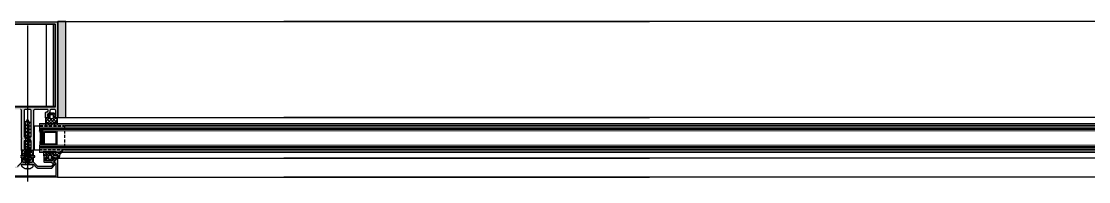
# Model space of a CAD drawing. Header units: millimetres. Extents: x 809 to 8159, y 33 to 4533.
# Drawn here: x 3462.8 to 3551.6, y 1913 to 1926.3 of the extents above; entities that cross this region are included whole.
import ezdxf

# ---------------------------------------------------------------- set-up
doc = ezdxf.new("R2010")
doc.units = ezdxf.units.MM
doc.linetypes.add('DASHDOT', pattern=[25.4, 12.7, -6.35, 0, -6.35])
doc.linetypes.add('HIDDEN', pattern=[0.375, 0.25, -0.125])
for name, color, linetype in [('1', 3, 'Continuous'), ('11', 11, 'Continuous'), ('3', 11, 'Continuous'), ('5', 11, 'Continuous'), ('EKSEN', 11, 'Continuous'), ('FITILLER', 240, 'Continuous'), ('GORUNUS-TARAMA', 11, 'Continuous')]:
    doc.layers.add(name, color=color, linetype=linetype)
doc.layers.add('cam', color=5, linetype='Continuous', lineweight=0)

# ---------------------------------------------------------------- blocks, each defined once
blk = doc.blocks.new('ajsdfxcvzx')
h = blk.add_hatch(color=256)
edge = h.paths.add_edge_path()
edge.add_line((35421.534, -6672.933), (35421.534, -6672.863))
edge.add_line((35421.534, -6672.863), (35421.624, -6672.863))
edge.add_line((35421.624, -6672.863), (35421.624, -6672.383))
edge.add_arc((35421.524, -6672.383), 0.1, 0, 90)
edge.add_line((35421.524, -6672.283), (35421.244, -6672.283))
edge.add_arc((35421.244, -6672.383), 0.1, 90, 180)
edge.add_line((35421.144, -6672.383), (35421.144, -6672.463))
edge.add_arc((35421.094, -6672.463), 0.05, 315, 360, ccw=False)
edge.add_line((35421.13, -6672.498), (35420.959, -6672.669))
edge.add_arc((35420.994, -6672.704), 0.05, 135, 180)
edge.add_line((35420.944, -6672.704), (35420.944, -6672.863))
edge.add_line((35420.944, -6672.863), (35421.034, -6672.863))
edge.add_line((35421.034, -6672.863), (35421.034, -6672.933))
edge.add_arc((35420.984, -6672.933), 0.05, -90, 0, ccw=False)
edge.add_line((35420.984, -6672.983), (35420.784, -6672.983))
edge.add_line((35420.784, -6672.983), (35420.784, -6672.543))
edge.add_arc((35420.834, -6672.543), 0.05, 90, 180, ccw=False)
edge.add_line((35420.834, -6672.493), (35420.902, -6672.493))
edge.add_arc((35420.902, -6672.443), 0.05, 270, 315)
edge.add_line((35420.937, -6672.479), (35420.97, -6672.446))
edge.add_arc((35420.934, -6672.411), 0.05, 315, 360)
edge.add_line((35420.984, -6672.411), (35420.984, -6672.333))
edge.add_arc((35420.934, -6672.333), 0.05, 0, 90)
edge.add_line((35420.934, -6672.283), (35420.684, -6672.283))
edge.add_line((35420.684, -6672.283), (35420.314, -6672.283))
edge.add_line((35420.314, -6672.283), (35420.284, -6672.253))
edge.add_line((35420.284, -6672.253), (35420.254, -6672.283))
edge.add_line((35420.254, -6672.283), (35419.884, -6672.283))
edge.add_arc((35419.876, -6672.375), 0.0919, 84.92947, 180.95505)
edge.add_line((35419.784, -6672.376), (35419.784, -6674.653))
edge.add_arc((35419.784, -6674.673), 0.02, 90, 270)
edge.add_line((35419.784, -6674.693), (35419.784, -6674.713))
edge.add_arc((35419.784, -6674.733), 0.02, 90, 270)
edge.add_line((35419.784, -6674.753), (35419.784, -6675.683))
edge.add_line((35419.784, -6675.683), (35419.644, -6675.683))
edge.add_arc((35419.644, -6675.623), 0.06, 180, 270, ccw=False)
edge.add_line((35419.584, -6675.623), (35419.514, -6675.623))
edge.add_arc((35419.514, -6675.593), 0.03, 180, 270, ccw=False)
edge.add_line((35419.484, -6675.593), (35419.484, -6675.553))
edge.add_arc((35419.514, -6675.553), 0.03, 90, 180, ccw=False)
edge.add_line((35419.514, -6675.523), (35419.584, -6675.523))
edge.add_line((35419.584, -6675.523), (35419.584, -6674.883))
edge.add_line((35419.584, -6674.883), (35419.334, -6674.883))
edge.add_line((35419.334, -6674.883), (35419.284, -6674.833))
edge.add_line((35419.284, -6674.833), (35419.234, -6674.883))
edge.add_line((35419.234, -6674.883), (35418.984, -6674.883))
edge.add_line((35418.984, -6674.883), (35418.984, -6675.523))
edge.add_line((35418.984, -6675.523), (35419.054, -6675.523))
edge.add_arc((35419.054, -6675.553), 0.03, 0, 90, ccw=False)
edge.add_line((35419.084, -6675.553), (35419.084, -6675.593))
edge.add_arc((35419.054, -6675.593), 0.03, -90, 0, ccw=False)
edge.add_line((35419.054, -6675.623), (35418.984, -6675.623))
edge.add_arc((35418.924, -6675.623), 0.06, 270, 360, ccw=False)
edge.add_line((35418.924, -6675.683), (35418.784, -6675.683))
edge.add_line((35418.784, -6675.683), (35418.784, -6674.753))
edge.add_arc((35418.784, -6674.733), 0.02, 270, 450)
edge.add_line((35418.784, -6674.713), (35418.784, -6674.693))
edge.add_arc((35418.784, -6674.673), 0.02, 270, 450)
edge.add_line((35418.784, -6674.653), (35418.784, -6672.376))
edge.add_arc((35418.692, -6672.375), 0.0919, 359.04495, 455.07053)
edge.add_line((35418.684, -6672.283), (35418.314, -6672.283))
edge.add_line((35418.314, -6672.283), (35418.284, -6672.253))
edge.add_line((35418.284, -6672.253), (35418.254, -6672.283))
edge.add_line((35418.254, -6672.283), (35417.884, -6672.283))
edge.add_line((35417.884, -6672.283), (35417.634, -6672.283))
edge.add_arc((35417.634, -6672.333), 0.05, 90, 180)
edge.add_line((35417.584, -6672.333), (35417.584, -6672.411))
edge.add_arc((35417.634, -6672.411), 0.05, 180, 225)
edge.add_line((35417.599, -6672.446), (35417.632, -6672.479))
edge.add_arc((35417.667, -6672.443), 0.05, 225, 270)
edge.add_line((35417.667, -6672.493), (35417.734, -6672.493))
edge.add_arc((35417.734, -6672.543), 0.05, 0, 90, ccw=False)
edge.add_line((35417.784, -6672.543), (35417.784, -6672.983))
edge.add_line((35417.784, -6672.983), (35417.584, -6672.983))
edge.add_arc((35417.584, -6672.933), 0.05, 180, 270, ccw=False)
edge.add_line((35417.534, -6672.933), (35417.534, -6672.863))
edge.add_line((35417.534, -6672.863), (35417.624, -6672.863))
edge.add_line((35417.624, -6672.863), (35417.624, -6672.704))
edge.add_arc((35417.574, -6672.704), 0.05, 360, 405)
edge.add_line((35417.61, -6672.669), (35417.439, -6672.498))
edge.add_arc((35417.474, -6672.463), 0.05, 180, 225, ccw=False)
edge.add_line((35417.424, -6672.463), (35417.424, -6672.383))
edge.add_arc((35417.324, -6672.383), 0.1, 0, 90)
edge.add_line((35417.324, -6672.283), (35417.044, -6672.283))
edge.add_arc((35417.044, -6672.383), 0.1, 90, 180)
edge.add_line((35416.944, -6672.383), (35416.944, -6672.863))
edge.add_line((35416.944, -6672.863), (35417.034, -6672.863))
edge.add_line((35417.034, -6672.863), (35417.034, -6672.933))
edge.add_arc((35416.984, -6672.933), 0.05, -90, 0, ccw=False)
edge.add_line((35416.984, -6672.983), (35416.784, -6672.983))
edge.add_line((35416.784, -6672.983), (35416.784, -6664.991))
edge.add_line((35416.784, -6664.991), (35421.784, -6664.991))
edge.add_line((35421.784, -6664.991), (35421.784, -6672.983))
edge.add_line((35421.784, -6672.983), (35421.584, -6672.983))
edge.add_arc((35421.584, -6672.933), 0.05, 180, 270, ccw=False)
h.paths.add_polyline_path([(35416.986, -6672.091), (35416.986, -6665.191), (35421.586, -6665.191), (35421.586, -6672.091), (35419.286, -6672.091)], flags=16)
edge = h.paths.add_edge_path(flags=16)
edge.add_arc((35419.486, -6674.491), 0.1, 270, 360)
edge.add_line((35419.586, -6674.491), (35419.586, -6672.391))
edge.add_arc((35419.486, -6672.391), 0.1, 0, 90)
edge.add_line((35419.486, -6672.291), (35419.086, -6672.291))
edge.add_arc((35419.086, -6672.391), 0.1, 90, 180)
edge.add_line((35418.986, -6672.391), (35418.986, -6674.491))
edge.add_arc((35419.086, -6674.491), 0.1, 180, 270)
edge.add_line((35419.086, -6674.591), (35419.486, -6674.591))
h = blk.add_hatch()
h.set_pattern_fill('NET', color=256, angle=90, style=0)
h.set_pattern_definition([(90, (35412.82648, -6616.81168), (0.125, -1e-17), []), (360, (35412.82648, -6616.81168), (1e-17, -0.125), [])])
h.paths.add_polyline_path([(35420.578, -6675.233), (35420.578, -6674.071), (35420.28, -6674.071), (35420.32, -6674.269), (35420.34, -6674.508), (35420.34, -6674.766), (35420.31, -6675.094), (35420.29, -6675.233)])
h = blk.add_hatch(color=256)
edge = h.paths.add_edge_path()
edge.add_line((35417.807, -6676.553), (35417.207, -6676.553))
edge.add_line((35417.207, -6676.553), (35416.972, -6676.273))
edge.add_line((35416.972, -6676.273), (35417.177, -6676.273))
edge.add_line((35417.177, -6676.273), (35417.177, -6676.203))
edge.add_arc((35417.127, -6676.203), 0.05, 0, 90)
edge.add_line((35417.127, -6676.153), (35416.789, -6676.153))
edge.add_line((35416.789, -6676.153), (35416.789, -6676.259))
edge.add_line((35416.789, -6676.259), (35417.088, -6676.615))
edge.add_arc((35417.05, -6676.647), 0.05, -50, 40, ccw=False)
edge.add_line((35417.082, -6676.685), (35416.992, -6676.76))
edge.add_arc((35417.024, -6676.799), 0.05, 130, 220)
edge.add_line((35416.986, -6676.831), (35417.242, -6677.136))
edge.add_arc((35417.28, -6677.103), 0.05, 220, 270)
edge.add_line((35417.28, -6677.153), (35418.46, -6677.153))
edge.add_arc((35418.46, -6677.103), 0.05, 270, 315)
edge.add_line((35418.495, -6677.139), (35418.672, -6676.962))
edge.add_line((35418.672, -6676.962), (35418.672, -6676.919))
edge.add_line((35418.672, -6676.919), (35418.715, -6676.919))
edge.add_line((35418.715, -6676.919), (35418.77, -6676.864))
edge.add_arc((35418.805, -6676.9), 0.05, 90, 135, ccw=False)
edge.add_line((35418.805, -6676.85), (35419.764, -6676.85))
edge.add_arc((35419.764, -6676.9), 0.05, 45, 90, ccw=False)
edge.add_line((35419.799, -6676.864), (35419.854, -6676.919))
edge.add_line((35419.854, -6676.919), (35419.896, -6676.919))
edge.add_line((35419.896, -6676.919), (35419.896, -6676.962))
edge.add_line((35419.896, -6676.962), (35420.074, -6677.139))
edge.add_arc((35420.109, -6677.103), 0.05, 225, 270)
edge.add_line((35420.109, -6677.153), (35421.288, -6677.153))
edge.add_arc((35421.288, -6677.103), 0.05, 270, 320)
edge.add_line((35421.327, -6677.136), (35421.583, -6676.831))
edge.add_arc((35421.544, -6676.799), 0.05, 320, 410)
edge.add_line((35421.576, -6676.76), (35421.487, -6676.685))
edge.add_arc((35421.519, -6676.647), 0.05, 140, 230, ccw=False)
edge.add_line((35421.481, -6676.615), (35421.779, -6676.259))
edge.add_line((35421.779, -6676.259), (35421.779, -6676.153))
edge.add_line((35421.779, -6676.153), (35421.442, -6676.153))
edge.add_arc((35421.442, -6676.203), 0.05, 90, 180)
edge.add_line((35421.392, -6676.203), (35421.392, -6676.273))
edge.add_line((35421.392, -6676.273), (35421.597, -6676.273))
edge.add_line((35421.597, -6676.273), (35421.362, -6676.553))
edge.add_line((35421.362, -6676.553), (35420.762, -6676.553))
edge.add_line((35420.762, -6676.553), (35420.762, -6676.273))
edge.add_line((35420.762, -6676.273), (35420.892, -6676.273))
edge.add_line((35420.892, -6676.273), (35420.892, -6676.203))
edge.add_arc((35420.842, -6676.203), 0.05, 360, 450)
edge.add_line((35420.842, -6676.153), (35420.642, -6676.153))
edge.add_line((35420.642, -6676.153), (35420.642, -6676.623))
edge.add_arc((35420.692, -6676.623), 0.05, 180, 270)
edge.add_line((35420.692, -6676.673), (35421.268, -6676.673))
edge.add_arc((35421.268, -6676.723), 0.05, 50, 90, ccw=False)
edge.add_line((35421.3, -6676.685), (35421.407, -6676.775))
edge.add_arc((35421.375, -6676.813), 0.05, -40, 50, ccw=False)
edge.add_line((35421.413, -6676.846), (35421.271, -6677.016))
edge.add_arc((35421.232, -6676.983), 0.05, 270, 320, ccw=False)
edge.add_line((35421.232, -6677.033), (35420.159, -6677.033))
edge.add_arc((35420.159, -6676.983), 0.05, 225, 270, ccw=False)
edge.add_line((35420.123, -6677.019), (35419.799, -6676.695))
edge.add_arc((35419.834, -6676.659), 0.05, 180, 225, ccw=False)
edge.add_line((35419.784, -6676.659), (35419.784, -6676.253))
edge.add_line((35419.784, -6676.253), (35419.884, -6676.253))
edge.add_line((35419.884, -6676.253), (35419.884, -6676.153))
edge.add_line((35419.884, -6676.153), (35419.584, -6676.153))
edge.add_arc((35419.584, -6676.203), 0.05, 90, 180)
edge.add_line((35419.534, -6676.203), (35419.534, -6676.273))
edge.add_line((35419.534, -6676.273), (35419.664, -6676.273))
edge.add_line((35419.664, -6676.273), (35419.664, -6676.65))
edge.add_arc((35419.614, -6676.65), 0.05, -90, 0, ccw=False)
edge.add_line((35419.614, -6676.7), (35418.954, -6676.7))
edge.add_arc((35418.954, -6676.65), 0.05, 180, 270, ccw=False)
edge.add_line((35418.904, -6676.65), (35418.904, -6676.273))
edge.add_line((35418.904, -6676.273), (35419.034, -6676.273))
edge.add_line((35419.034, -6676.273), (35419.034, -6676.203))
edge.add_arc((35418.984, -6676.203), 0.05, 0, 90)
edge.add_line((35418.984, -6676.153), (35418.684, -6676.153))
edge.add_line((35418.684, -6676.153), (35418.684, -6676.253))
edge.add_line((35418.684, -6676.253), (35418.784, -6676.253))
edge.add_line((35418.784, -6676.253), (35418.784, -6676.659))
edge.add_arc((35418.734, -6676.659), 0.05, 315, 360, ccw=False)
edge.add_line((35418.77, -6676.695), (35418.445, -6677.019))
edge.add_arc((35418.41, -6676.983), 0.05, 270, 315, ccw=False)
edge.add_line((35418.41, -6677.033), (35417.336, -6677.033))
edge.add_arc((35417.336, -6676.983), 0.05, 220, 270, ccw=False)
edge.add_line((35417.298, -6677.016), (35417.155, -6676.846))
edge.add_arc((35417.194, -6676.813), 0.05, 130, 220, ccw=False)
edge.add_line((35417.161, -6676.775), (35417.269, -6676.685))
edge.add_arc((35417.301, -6676.723), 0.05, 90, 130, ccw=False)
edge.add_line((35417.301, -6676.673), (35417.877, -6676.673))
edge.add_arc((35417.877, -6676.623), 0.05, 270, 360)
edge.add_line((35417.927, -6676.623), (35417.927, -6676.153))
edge.add_line((35417.927, -6676.153), (35417.727, -6676.153))
edge.add_arc((35417.727, -6676.203), 0.05, 90, 180)
edge.add_line((35417.677, -6676.203), (35417.677, -6676.273))
edge.add_line((35417.677, -6676.273), (35417.807, -6676.273))
edge.add_line((35417.807, -6676.273), (35417.807, -6676.553))
h = blk.add_hatch(color=256)
edge = h.paths.add_edge_path()
edge.add_arc((35416.964, -6677.747), 0.05, 180, 270)
edge.add_line((35416.964, -6677.797), (35421.604, -6677.797))
edge.add_arc((35421.604, -6677.747), 0.05, 270, 360)
edge.add_line((35421.654, -6677.747), (35421.654, -6676.793))
edge.add_line((35421.654, -6676.793), (35421.522, -6676.682))
edge.add_arc((35421.554, -6676.644), 0.05, 140, 230, ccw=False)
edge.add_line((35421.516, -6676.612), (35421.749, -6676.334))
edge.add_arc((35421.764, -6676.347), 0.02, 0, 140, ccw=False)
edge.add_line((35421.784, -6676.347), (35421.784, -6677.877))
edge.add_arc((35421.734, -6677.877), 0.05, 270, 360, ccw=False)
edge.add_line((35421.734, -6677.927), (35416.834, -6677.927))
edge.add_arc((35416.834, -6677.877), 0.05, 180, 270, ccw=False)
edge.add_line((35416.784, -6677.877), (35416.784, -6676.347))
edge.add_arc((35416.804, -6676.347), 0.02, 40, 180, ccw=False)
edge.add_line((35416.82, -6676.334), (35417.053, -6676.612))
edge.add_arc((35417.014, -6676.644), 0.05, -50, 40, ccw=False)
edge.add_line((35417.047, -6676.682), (35416.914, -6676.793))
edge.add_line((35416.914, -6676.793), (35416.914, -6677.747))
at = {"layer": 'FITILLER'}
h = blk.add_hatch(dxfattribs=at)
h.set_pattern_fill('DOTS', color=256, scale=1.2, angle=45, style=0)
h.set_pattern_definition([(45, (35280.22258, -6767.148605), (-0.026516504, 0.079549513), [0, -0.075])])
h.paths.add_polyline_path([(35421.798, -6672.953), (35422.479, -6672.953), (35422.479, -6664.957), (35421.798, -6664.957)])
h = blk.add_hatch(dxfattribs=at)
h.set_pattern_fill('NET', color=256, scale=1.5, angle=135, style=0)
h.set_pattern_definition([(135, (35409.03776, -6686.59332), (-0.1325825, -0.1325825), []), (225, (35409.03776, -6686.59332), (0.1325825, -0.1325825), [])])
edge = h.paths.add_edge_path(flags=16)
edge.add_arc((35421.259, -6672.962), 0.1, 180, 270, ccw=False)
edge.add_line((35421.159, -6672.962), (35421.159, -6672.803))
edge.add_arc((35421.259, -6672.803), 0.1, 90, 180, ccw=False)
edge.add_line((35421.259, -6672.703), (35421.309, -6672.703))
edge.add_arc((35421.309, -6672.803), 0.1, 0, 90, ccw=False)
edge.add_line((35421.409, -6672.803), (35421.409, -6672.962))
edge.add_arc((35421.309, -6672.962), 0.1, 270, 360, ccw=False)
edge.add_line((35421.309, -6673.062), (35421.259, -6673.062))
edge = h.paths.add_edge_path()
edge.add_line((35420.784, -6672.978), (35420.784, -6673.495))
edge.add_arc((35420.794, -6673.495), 0.01, 180, 315)
edge.add_line((35420.801, -6673.502), (35420.912, -6673.391))
edge.add_arc((35420.919, -6673.398), 0.00893, 45, 135, ccw=False)
edge.add_line((35420.925, -6673.391), (35421.034, -6673.501))
edge.add_arc((35421.04, -6673.494), 0.00893, 225, 315)
edge.add_line((35421.047, -6673.501), (35421.156, -6673.391))
edge.add_arc((35421.162, -6673.398), 0.00893, 45, 135, ccw=False)
edge.add_line((35421.169, -6673.391), (35421.278, -6673.501))
edge.add_arc((35421.284, -6673.494), 0.00893, 225, 315)
edge.add_line((35421.291, -6673.501), (35421.4, -6673.391))
edge.add_arc((35421.406, -6673.398), 0.00893, 45, 135, ccw=False)
edge.add_line((35421.413, -6673.391), (35421.522, -6673.501))
edge.add_arc((35421.528, -6673.494), 0.00893, 225, 315)
edge.add_line((35421.535, -6673.501), (35421.644, -6673.391))
edge.add_arc((35421.65, -6673.398), 0.00893, 45, 135, ccw=False)
edge.add_line((35421.656, -6673.391), (35421.767, -6673.502))
edge.add_arc((35421.774, -6673.495), 0.01, 225, 360)
edge.add_line((35421.784, -6673.495), (35421.784, -6672.978))
edge.add_line((35421.784, -6672.978), (35421.559, -6672.978))
edge.add_arc((35421.559, -6672.928), 0.05, 180, 270, ccw=False)
edge.add_line((35421.509, -6672.928), (35421.509, -6672.808))
edge.add_line((35421.509, -6672.808), (35421.609, -6672.808))
edge.add_line((35421.609, -6672.808), (35421.609, -6672.758))
edge.add_line((35421.609, -6672.758), (35421.534, -6672.628))
edge.add_arc((35421.491, -6672.653), 0.05, 30, 90)
edge.add_line((35421.491, -6672.603), (35421.078, -6672.603))
edge.add_arc((35421.078, -6672.653), 0.05, 90, 150)
edge.add_line((35421.034, -6672.628), (35420.959, -6672.758))
edge.add_line((35420.959, -6672.758), (35420.959, -6672.808))
edge.add_line((35420.959, -6672.808), (35421.059, -6672.808))
edge.add_line((35421.059, -6672.808), (35421.059, -6672.928))
edge.add_arc((35421.009, -6672.928), 0.05, 270, 360, ccw=False)
edge.add_line((35421.009, -6672.978), (35420.784, -6672.978))
h = blk.add_hatch(dxfattribs=at)
h.set_pattern_fill('NET', color=256, scale=1.5, angle=135, style=0)
h.set_pattern_definition([(135, (35341.25224, -6694.46347), (-0.1325825, -0.1325825), []), (225, (35341.25224, -6694.46347), (0.1325825, -0.1325825), [])])
edge = h.paths.add_edge_path(flags=16)
edge.add_arc((35419.308, -6676.159), 0.1, 0, 90, ccw=False)
edge.add_line((35419.408, -6676.159), (35419.408, -6676.317))
edge.add_arc((35419.308, -6676.317), 0.1, 270, 360, ccw=False)
edge.add_line((35419.308, -6676.417), (35419.258, -6676.417))
edge.add_arc((35419.258, -6676.317), 0.1, 180, 270, ccw=False)
edge.add_line((35419.158, -6676.317), (35419.158, -6676.159))
edge.add_arc((35419.258, -6676.159), 0.1, 90, 180, ccw=False)
edge.add_line((35419.258, -6676.059), (35419.308, -6676.059))
edge = h.paths.add_edge_path()
edge.add_line((35419.783, -6676.142), (35419.783, -6675.625))
edge.add_arc((35419.773, -6675.625), 0.01, 0, 135)
edge.add_line((35419.766, -6675.618), (35419.656, -6675.729))
edge.add_arc((35419.649, -6675.723), 0.00893, 225, 315, ccw=False)
edge.add_line((35419.643, -6675.729), (35419.534, -6675.62))
edge.add_arc((35419.527, -6675.626), 0.00893, 45, 135)
edge.add_line((35419.521, -6675.62), (35419.412, -6675.729))
edge.add_arc((35419.405, -6675.723), 0.00893, 225, 315, ccw=False)
edge.add_line((35419.399, -6675.729), (35419.29, -6675.62))
edge.add_arc((35419.283, -6675.626), 0.00893, 45, 135)
edge.add_line((35419.277, -6675.62), (35419.168, -6675.729))
edge.add_arc((35419.161, -6675.723), 0.00893, 225, 315, ccw=False)
edge.add_line((35419.155, -6675.729), (35419.046, -6675.62))
edge.add_arc((35419.039, -6675.626), 0.00893, 45, 135)
edge.add_line((35419.033, -6675.62), (35418.924, -6675.729))
edge.add_arc((35418.918, -6675.723), 0.00893, 225, 315, ccw=False)
edge.add_line((35418.911, -6675.729), (35418.8, -6675.618))
edge.add_arc((35418.793, -6675.625), 0.01, 45, 180)
edge.add_line((35418.783, -6675.625), (35418.783, -6676.142))
edge.add_line((35418.783, -6676.142), (35419.008, -6676.142))
edge.add_arc((35419.008, -6676.192), 0.05, 0, 90, ccw=False)
edge.add_line((35419.058, -6676.192), (35419.058, -6676.312))
edge.add_line((35419.058, -6676.312), (35418.958, -6676.312))
edge.add_line((35418.958, -6676.312), (35418.958, -6676.362))
edge.add_line((35418.958, -6676.362), (35419.033, -6676.492))
edge.add_arc((35419.077, -6676.467), 0.05, 210, 270)
edge.add_line((35419.077, -6676.517), (35419.49, -6676.517))
edge.add_arc((35419.49, -6676.467), 0.05, 270, 330)
edge.add_line((35419.533, -6676.492), (35419.608, -6676.362))
edge.add_line((35419.608, -6676.362), (35419.608, -6676.312))
edge.add_line((35419.608, -6676.312), (35419.508, -6676.312))
edge.add_line((35419.508, -6676.312), (35419.508, -6676.192))
edge.add_arc((35419.558, -6676.192), 0.05, 90, 180, ccw=False)
edge.add_line((35419.558, -6676.142), (35419.783, -6676.142))
h = blk.add_hatch(dxfattribs=at)
h.set_pattern_fill('NET', color=256, scale=1.5, angle=135, style=0)
h.set_pattern_definition([(135, (35404.79624, -6690.56931), (-0.1325825, -0.1325825), []), (225, (35404.79624, -6690.56931), (0.1325825, -0.1325825), [])])
edge = h.paths.add_edge_path(flags=16)
edge.add_arc((35421.167, -6676.325), 0.1, 270, 360)
edge.add_line((35421.267, -6676.325), (35421.267, -6676.2))
edge.add_arc((35421.167, -6676.2), 0.1, 0, 90)
edge.add_line((35421.167, -6676.1), (35421.117, -6676.1))
edge.add_arc((35421.117, -6676.2), 0.1, 90, 180)
edge.add_line((35421.017, -6676.2), (35421.017, -6676.325))
edge.add_arc((35421.117, -6676.325), 0.1, 180, 270)
edge.add_line((35421.117, -6676.425), (35421.167, -6676.425))
edge = h.paths.add_edge_path()
edge.add_arc((35422.126, -6676.169), 0.2, 139.76686, 170)
edge.add_line((35421.929, -6676.134), (35421.905, -6676.269))
edge.add_arc((35421.856, -6676.26), 0.05, 285, 350, ccw=False)
edge.add_line((35421.869, -6676.308), (35421.799, -6676.327))
edge.add_line((35421.799, -6676.327), (35421.799, -6676.15))
edge.add_line((35421.799, -6676.15), (35421.417, -6676.15))
edge.add_arc((35421.417, -6676.2), 0.05, 90, 180)
edge.add_line((35421.367, -6676.2), (35421.367, -6676.32))
edge.add_line((35421.367, -6676.32), (35421.467, -6676.32))
edge.add_line((35421.467, -6676.32), (35421.467, -6676.37))
edge.add_line((35421.467, -6676.37), (35421.392, -6676.5))
edge.add_arc((35421.349, -6676.475), 0.05, 270, 330, ccw=False)
edge.add_line((35421.349, -6676.525), (35420.935, -6676.525))
edge.add_arc((35420.935, -6676.475), 0.05, 210, 270, ccw=False)
edge.add_line((35420.892, -6676.5), (35420.817, -6676.37))
edge.add_line((35420.817, -6676.37), (35420.817, -6676.32))
edge.add_line((35420.817, -6676.32), (35420.917, -6676.32))
edge.add_line((35420.917, -6676.32), (35420.917, -6676.2))
edge.add_arc((35420.867, -6676.2), 0.05, 0, 90)
edge.add_line((35420.867, -6676.15), (35420.642, -6676.15))
edge.add_line((35420.642, -6676.15), (35420.642, -6675.8))
edge.add_line((35420.642, -6675.8), (35420.792, -6675.8))
edge.add_line((35420.792, -6675.8), (35420.792, -6675.95))
edge.add_arc((35420.842, -6675.95), 0.05, 180, 270)
edge.add_line((35420.842, -6676), (35420.862, -6676))
edge.add_arc((35420.862, -6675.95), 0.05, 270, 360)
edge.add_line((35420.912, -6675.95), (35420.912, -6675.8))
edge.add_line((35420.912, -6675.8), (35421.062, -6675.8))
edge.add_line((35421.062, -6675.8), (35421.062, -6675.95))
edge.add_arc((35421.112, -6675.95), 0.05, 180, 270)
edge.add_line((35421.112, -6676), (35421.132, -6676))
edge.add_arc((35421.132, -6675.95), 0.05, 270, 360)
edge.add_line((35421.182, -6675.95), (35421.182, -6675.8))
edge.add_line((35421.182, -6675.8), (35421.332, -6675.8))
edge.add_line((35421.332, -6675.8), (35421.332, -6675.95))
edge.add_arc((35421.382, -6675.95), 0.05, 180, 270)
edge.add_line((35421.382, -6676), (35421.402, -6676))
edge.add_arc((35421.402, -6675.95), 0.05, 270, 360)
edge.add_line((35421.452, -6675.95), (35421.452, -6675.8))
edge.add_line((35421.452, -6675.8), (35421.602, -6675.8))
edge.add_line((35421.602, -6675.8), (35421.602, -6675.95))
edge.add_arc((35421.652, -6675.95), 0.05, 180, 270)
edge.add_line((35421.652, -6676), (35421.76, -6676))
edge.add_arc((35421.76, -6675.95), 0.05, 270, 310)
edge.add_line((35421.792, -6675.989), (35422.111, -6675.721))
edge.add_arc((35422.149, -6675.753), 0.05, -40.23314, 139.76686, ccw=False)
edge.add_line((35422.188, -6675.786), (35421.973, -6676.039))
at = {"linetype": 'HIDDEN'}
for p, q in [((35420.308, -6673.653), (35422.367, -6673.653)), ((35422.367, -6673.653), (35422.367, -6675.653)), ((35422.367, -6675.653), (35420.284, -6675.653))]:
    blk.add_line(p, q, dxfattribs=at)
blk.add_line((35420.288, -6675.653), (35420.284, -6675.653))
at = {"elevation": 0}
for points in [[(35416.784, -6664.991), (35421.784, -6664.991), (35421.784, -6672.983), (35421.584, -6672.983, -0.414214), (35421.534, -6672.933), (35421.534, -6672.863), (35421.624, -6672.863), (35421.624, -6672.383, 0.414214), (35421.524, -6672.283), (35421.244, -6672.283, 0.414214), (35421.144, -6672.383), (35421.144, -6672.463, -0.198912), (35421.13, -6672.498), (35420.959, -6672.669, 0.198912), (35420.944, -6672.704), (35420.944, -6672.863), (35421.034, -6672.863), (35421.034, -6672.933, -0.414214), (35420.984, -6672.983), (35420.784, -6672.983), (35420.784, -6672.543, -0.414214), (35420.834, -6672.493), (35420.902, -6672.493, 0.198912), (35420.937, -6672.479), (35420.97, -6672.446, 0.198912), (35420.984, -6672.411), (35420.984, -6672.333, 0.414214), (35420.934, -6672.283), (35420.684, -6672.283), (35420.314, -6672.283), (35420.284, -6672.253), (35420.254, -6672.283), (35419.884, -6672.283, 0.445362), (35419.784, -6672.376), (35419.784, -6674.653, 1), (35419.784, -6674.693), (35419.784, -6674.713, 1), (35419.784, -6674.753), (35419.784, -6675.683), (35419.644, -6675.683, -0.414214), (35419.584, -6675.623), (35419.514, -6675.623, -0.414214), (35419.484, -6675.593), (35419.484, -6675.553, -0.414214), (35419.514, -6675.523), (35419.584, -6675.523), (35419.584, -6674.883), (35419.334, -6674.883), (35419.284, -6674.833), (35419.234, -6674.883), (35418.984, -6674.883), (35418.984, -6675.523), (35419.054, -6675.523, -0.414214), (35419.084, -6675.553), (35419.084, -6675.593, -0.414214), (35419.054, -6675.623), (35418.984, -6675.623, -0.414214), (35418.924, -6675.683), (35418.784, -6675.683), (35418.784, -6674.753, 1), (35418.784, -6674.713), (35418.784, -6674.693, 1), (35418.784, -6674.653), (35418.784, -6672.376, 0.445362), (35418.684, -6672.283)], [(35418.715, -6676.919), (35418.77, -6676.864, -0.198912), (35418.805, -6676.85), (35419.764, -6676.85, -0.198912), (35419.799, -6676.864), (35419.854, -6676.919), (35419.896, -6676.919), (35419.896, -6676.962), (35420.074, -6677.139, 0.198912), (35420.109, -6677.153), (35421.288, -6677.153, 0.221695), (35421.327, -6677.136), (35421.583, -6676.831, 0.414214), (35421.576, -6676.76), (35421.487, -6676.685, -0.414214), (35421.481, -6676.615), (35421.779, -6676.259), (35421.779, -6676.153), (35421.442, -6676.153, 0.414214), (35421.392, -6676.203), (35421.392, -6676.273), (35421.597, -6676.273), (35421.362, -6676.553), (35420.762, -6676.553), (35420.762, -6676.273), (35420.892, -6676.273), (35420.892, -6676.203, 0.414214), (35420.842, -6676.153), (35420.642, -6676.153), (35420.642, -6676.623, 0.414214), (35420.692, -6676.673), (35421.268, -6676.673, -0.176327), (35421.3, -6676.685), (35421.407, -6676.775, -0.414214), (35421.413, -6676.846), (35421.271, -6677.016, -0.221695), (35421.232, -6677.033), (35420.159, -6677.033, -0.198912), (35420.123, -6677.019), (35419.799, -6676.695, -0.198912), (35419.784, -6676.659), (35419.784, -6676.253), (35419.884, -6676.253), (35419.884, -6676.153), (35419.584, -6676.153, 0.414214), (35419.534, -6676.203), (35419.534, -6676.273), (35419.664, -6676.273), (35419.664, -6676.65, -0.414214), (35419.614, -6676.7), (35418.954, -6676.7, -0.414214), (35418.904, -6676.65), (35418.904, -6676.273), (35419.034, -6676.273), (35419.034, -6676.203, 0.414214), (35418.984, -6676.153), (35418.684, -6676.153)], [(35418.684, -6676.253), (35418.784, -6676.253), (35418.784, -6676.659, -0.198912), (35418.77, -6676.695), (35418.445, -6677.019, -0.198912)]]:
    blk.add_lwpolyline(points, format="xyb", dxfattribs=at)
for points in [[(35416.986, -6672.091), (35416.986, -6665.191), (35421.586, -6665.191), (35421.586, -6672.091), (35419.286, -6672.091)], [(35420.578, -6675.233), (35420.578, -6674.071), (35420.28, -6674.071), (35420.32, -6674.269), (35420.34, -6674.508), (35420.34, -6674.766), (35420.31, -6675.094), (35420.29, -6675.233)], [(35420.584, -6675.257), (35420.584, -6674.071), (35421.73, -6674.071), (35421.73, -6675.257)], [(35420.684, -6675.157), (35420.684, -6674.171), (35421.63, -6674.171), (35421.63, -6675.157)]]:
    blk.add_lwpolyline(points, close=True, dxfattribs=at)
for points in [[(35419.486, -6674.591, 0.414214), (35419.586, -6674.491), (35419.586, -6672.391, 0.414214), (35419.486, -6672.291), (35419.086, -6672.291, 0.414214), (35418.986, -6672.391), (35418.986, -6674.491, 0.414214), (35419.086, -6674.591)], [(35416.914, -6677.747, 0.414214), (35416.964, -6677.797), (35421.604, -6677.797, 0.414214), (35421.654, -6677.747), (35421.654, -6676.793), (35421.522, -6676.682, -0.414214), (35421.516, -6676.612), (35421.749, -6676.334, -0.700208), (35421.784, -6676.347), (35421.784, -6677.877, -0.414214), (35421.734, -6677.927), (35416.834, -6677.927, -0.414214), (35416.784, -6677.877), (35416.784, -6676.347, -0.700208), (35416.82, -6676.334), (35417.053, -6676.612, -0.414214), (35417.047, -6676.682), (35416.914, -6676.793)]]:
    blk.add_lwpolyline(points, format="xyb", close=True, dxfattribs=at)
at = {"layer": '1', "linetype": 'DASHDOT', "ltscale": 10}
for p, q in [((35418.809, -6677.015), (35418.809, -6676.865)), ((35419.759, -6676.865), (35418.809, -6676.865)), ((35419.427, -6676.505), (35419.042, -6676.369)), ((35419.527, -6676.469), (35419.042, -6676.369)), ((35419.042, -6676.569), (35419.142, -6676.532)), ((35419.427, -6676.705), (35419.042, -6676.569)), ((35419.527, -6676.669), (35419.042, -6676.569)), ((35419.142, -6676.532), (35419.142, -6676.404)), ((35419.142, -6676.532), (35419.527, -6676.669)), ((35419.142, -6676.698), (35419.142, -6676.604)), ((35419.142, -6676.865), (35419.142, -6676.604)), ((35419.142, -6676.698), (35419.142, -6676.698)), ((35419.142, -6676.698), (35419.142, -6676.698)), ((35419.142, -6676.698), (35419.142, -6676.712)), ((35419.142, -6676.698), (35419.142, -6676.712)), ((35419.527, -6676.469), (35419.427, -6676.505)), ((35419.427, -6676.633), (35419.427, -6676.505)), ((35419.527, -6676.669), (35419.427, -6676.705)), ((35419.427, -6676.865), (35419.427, -6676.705)), ((35419.427, -6676.707), (35419.427, -6676.705)), ((35419.759, -6677.015), (35419.759, -6676.865))]:
    blk.add_line(p, q, dxfattribs=at)
for centre, radius, start, end in [((35419.284, -6676.568), 0.653, 223.31198, 261.59277), ((35419.284, -6676.568), 0.653, 278.40723, 316.68802), ((35419.284, -6677.301), 0.13, 42.68487, 137.31513)]:
    blk.add_arc(centre, radius, start, end, dxfattribs=at)
at = {"layer": '11'}
for p, q in [((35419.096, -6673.297), (35419.196, -6673.261)), ((35419.502, -6673.37), (35419.096, -6673.297)), ((35419.402, -6673.406), (35419.096, -6673.297)), ((35419.142, -6673.527), (35419.142, -6673.38)), ((35419.166, -6673.322), (35419.144, -6673.371)), ((35419.284, -6673.065), (35419.194, -6673.262)), ((35419.196, -6673.261), (35419.502, -6673.37)), ((35419.284, -6673.065), (35419.374, -6673.324)), ((35419.502, -6673.37), (35419.402, -6673.406)), ((35419.402, -6673.406), (35419.426, -6673.473)), ((35419.427, -6673.628), (35419.427, -6673.48)), ((35419.042, -6673.564), (35419.142, -6673.527)), ((35419.427, -6673.7), (35419.042, -6673.564)), ((35419.527, -6673.664), (35419.042, -6673.564)), ((35419.042, -6673.849), (35419.142, -6673.813)), ((35419.427, -6673.985), (35419.042, -6673.849)), ((35419.527, -6673.949), (35419.042, -6673.849)), ((35419.042, -6674.134), (35419.142, -6674.098)), ((35419.427, -6674.271), (35419.042, -6674.134)), ((35419.527, -6674.234), (35419.042, -6674.134)), ((35419.142, -6673.527), (35419.527, -6673.664)), ((35419.142, -6673.527), (35419.527, -6673.664)), ((35419.142, -6673.813), (35419.142, -6673.599)), ((35419.142, -6673.813), (35419.527, -6673.949)), ((35419.142, -6673.813), (35419.527, -6673.949)), ((35419.142, -6674.098), (35419.142, -6673.885)), ((35419.142, -6674.098), (35419.527, -6674.234)), ((35419.142, -6674.098), (35419.527, -6674.234)), ((35419.142, -6674.383), (35419.142, -6674.17)), ((35419.527, -6673.664), (35419.427, -6673.7)), ((35419.427, -6673.914), (35419.427, -6673.7)), ((35419.527, -6673.949), (35419.427, -6673.985)), ((35419.427, -6674.199), (35419.427, -6673.985)), ((35419.527, -6674.234), (35419.427, -6674.271)), ((35419.427, -6674.484), (35419.427, -6674.271)), ((35419.042, -6674.42), (35419.142, -6674.383)), ((35419.427, -6674.556), (35419.042, -6674.42)), ((35419.527, -6674.52), (35419.042, -6674.42)), ((35419.042, -6674.66), (35419.142, -6674.623)), ((35419.427, -6674.796), (35419.042, -6674.66)), ((35419.527, -6674.76), (35419.042, -6674.66)), ((35419.042, -6674.899), (35419.142, -6674.863)), ((35419.427, -6675.036), (35419.042, -6674.899)), ((35419.527, -6674.999), (35419.042, -6674.899)), ((35419.042, -6675.139), (35419.142, -6675.103)), ((35419.427, -6675.275), (35419.042, -6675.139)), ((35419.527, -6675.239), (35419.042, -6675.139)), ((35419.142, -6674.383), (35419.527, -6674.52)), ((35419.142, -6674.383), (35419.527, -6674.52)), ((35419.142, -6674.623), (35419.142, -6674.455)), ((35419.142, -6674.623), (35419.527, -6674.76)), ((35419.142, -6674.623), (35419.527, -6674.76)), ((35419.142, -6674.863), (35419.142, -6674.695)), ((35419.142, -6674.863), (35419.527, -6674.999)), ((35419.142, -6674.863), (35419.527, -6674.999)), ((35419.142, -6675.103), (35419.142, -6674.935)), ((35419.142, -6675.103), (35419.527, -6675.239)), ((35419.142, -6675.332), (35419.142, -6675.174)), ((35419.527, -6674.52), (35419.427, -6674.556)), ((35419.427, -6674.724), (35419.427, -6674.556)), ((35419.527, -6674.76), (35419.427, -6674.796)), ((35419.427, -6674.964), (35419.427, -6674.796)), ((35419.527, -6674.999), (35419.427, -6675.036)), ((35419.427, -6675.203), (35419.427, -6675.036)), ((35419.527, -6675.239), (35419.427, -6675.275)), ((35419.042, -6675.369), (35419.142, -6675.332)), ((35419.427, -6675.505), (35419.042, -6675.369)), ((35419.527, -6675.469), (35419.042, -6675.369)), ((35419.042, -6675.569), (35419.142, -6675.532)), ((35419.527, -6675.669), (35419.042, -6675.569)), ((35419.427, -6675.705), (35419.042, -6675.569)), ((35419.142, -6675.732), (35419.042, -6675.769)), ((35419.427, -6675.905), (35419.042, -6675.769)), ((35419.042, -6675.769), (35419.527, -6675.869)), ((35419.042, -6675.969), (35419.142, -6675.932)), ((35419.427, -6676.105), (35419.042, -6675.969)), ((35419.527, -6676.069), (35419.042, -6675.969)), ((35419.042, -6676.169), (35419.142, -6676.132)), ((35419.142, -6675.332), (35419.527, -6675.469)), ((35419.142, -6675.532), (35419.142, -6675.404)), ((35419.142, -6675.532), (35419.527, -6675.669)), ((35419.142, -6675.532), (35419.527, -6675.669)), ((35419.142, -6675.732), (35419.142, -6675.604)), ((35419.527, -6675.869), (35419.142, -6675.732)), ((35419.142, -6675.932), (35419.142, -6675.804)), ((35419.142, -6675.932), (35419.527, -6676.069)), ((35419.142, -6676.132), (35419.142, -6676.004)), ((35419.142, -6676.132), (35419.527, -6676.269)), ((35419.427, -6675.433), (35419.427, -6675.275)), ((35419.527, -6675.469), (35419.427, -6675.505)), ((35419.427, -6675.633), (35419.427, -6675.505)), ((35419.527, -6675.669), (35419.427, -6675.705)), ((35419.427, -6675.833), (35419.427, -6675.705)), ((35419.527, -6675.869), (35419.427, -6675.905)), ((35419.427, -6676.033), (35419.427, -6675.905)), ((35419.527, -6676.069), (35419.427, -6676.105)), ((35419.427, -6676.233), (35419.427, -6676.105)), ((35419.427, -6676.305), (35419.042, -6676.169)), ((35419.527, -6676.269), (35419.042, -6676.169)), ((35419.042, -6676.369), (35419.142, -6676.332)), ((35419.142, -6676.332), (35419.142, -6676.204)), ((35419.142, -6676.332), (35419.527, -6676.469)), ((35419.527, -6676.269), (35419.427, -6676.305)), ((35419.427, -6676.433), (35419.427, -6676.305))]:
    blk.add_line(p, q, dxfattribs=at)
for centre, start, end in [((35419.162, -6673.38), 155.32512, 180), ((35419.407, -6673.48), 0, 19.11162)]:
    blk.add_arc(centre, 0.02, start, end, dxfattribs=at)
at = {"layer": '3'}
for p, q in [((35419.827, -6673.653), (35420.284, -6673.653)), ((35419.827, -6673.653), (35419.827, -6675.653)), ((35419.827, -6675.653), (35420.284, -6675.653))]:
    blk.add_line(p, q, dxfattribs=at)
at = {"layer": '5'}
for p, q in [((35421.784, -6664.953), (35471.038, -6664.953)), ((35594.46, -6664.953), (35440.624, -6664.953)), ((35421.784, -6672.953), (35471.038, -6672.953)), ((35594.46, -6672.953), (35440.624, -6672.953)), ((35421.784, -6676.334), (35471.038, -6676.334)), ((35594.46, -6676.334), (35440.624, -6676.334)), ((35421.784, -6677.927), (35471.038, -6677.927)), ((35594.46, -6677.927), (35440.624, -6677.927))]:
    blk.add_line(p, q, dxfattribs=at)
at = {"layer": 'cam'}
for p, q in [((35470.99, -6673.453), (35420.284, -6673.453)), ((35420.284, -6674.053), (35420.284, -6673.453)), ((35440.624, -6673.453), (35595.96, -6673.453)), ((35470.99, -6673.553), (35420.284, -6673.553)), ((35470.99, -6673.753), (35420.284, -6673.753)), ((35470.99, -6673.853), (35420.284, -6673.853)), ((35470.99, -6673.953), (35420.284, -6673.953)), ((35470.99, -6674.053), (35420.284, -6674.053)), ((35470.99, -6673.653), (35422.404, -6673.653)), ((35440.624, -6673.553), (35595.96, -6673.553)), ((35440.624, -6673.653), (35593.806, -6673.653)), ((35440.624, -6673.753), (35595.96, -6673.753)), ((35440.624, -6673.853), (35595.96, -6673.853)), ((35440.624, -6673.953), (35595.96, -6673.953)), ((35440.624, -6674.053), (35595.96, -6674.053)), ((35471.038, -6675.253), (35420.284, -6675.253)), ((35420.284, -6675.853), (35420.284, -6675.253)), ((35440.624, -6675.253), (35595.96, -6675.253)), ((35471.038, -6675.353), (35420.284, -6675.353)), ((35471.038, -6675.453), (35420.284, -6675.453)), ((35471.038, -6675.553), (35420.284, -6675.553)), ((35471.038, -6675.753), (35420.284, -6675.753)), ((35471.038, -6675.853), (35420.284, -6675.853)), ((35471.038, -6675.653), (35422.409, -6675.653)), ((35440.624, -6675.353), (35595.96, -6675.353)), ((35440.624, -6675.453), (35595.96, -6675.453)), ((35440.624, -6675.553), (35595.96, -6675.553)), ((35440.624, -6675.653), (35593.815, -6675.653)), ((35440.624, -6675.753), (35595.96, -6675.753)), ((35440.624, -6675.853), (35595.96, -6675.853))]:
    blk.add_line(p, q, dxfattribs=at)
at = {"layer": 'EKSEN', "linetype": 'DASHDOT', "ltscale": 5}
blk.add_line((35419.284, -6665.29), (35419.284, -6678.286), dxfattribs=at)
at = {"layer": 'FITILLER', "elevation": 0}
blk.add_lwpolyline([(35421.798, -6672.953), (35422.479, -6672.953), (35422.479, -6664.957), (35421.798, -6664.957)], close=True, dxfattribs=at)
for points in [[(35420.784, -6672.978), (35420.784, -6673.495, 0.668179), (35420.801, -6673.502), (35420.912, -6673.391, -0.414214), (35420.925, -6673.391), (35421.034, -6673.501, 0.414214), (35421.047, -6673.501), (35421.156, -6673.391, -0.414214), (35421.169, -6673.391), (35421.278, -6673.501, 0.414214), (35421.291, -6673.501), (35421.4, -6673.391, -0.414214), (35421.413, -6673.391), (35421.522, -6673.501, 0.414214), (35421.535, -6673.501), (35421.644, -6673.391, -0.414214), (35421.656, -6673.391), (35421.767, -6673.502, 0.668179), (35421.784, -6673.495), (35421.784, -6672.978), (35421.559, -6672.978, -0.414214), (35421.509, -6672.928), (35421.509, -6672.808), (35421.609, -6672.808), (35421.609, -6672.758), (35421.534, -6672.628, 0.267949), (35421.491, -6672.603), (35421.078, -6672.603, 0.267949), (35421.034, -6672.628), (35420.959, -6672.758), (35420.959, -6672.808), (35421.059, -6672.808), (35421.059, -6672.928, -0.414214), (35421.009, -6672.978)], [(35421.259, -6673.062, -0.414214), (35421.159, -6672.962), (35421.159, -6672.803, -0.414214), (35421.259, -6672.703), (35421.309, -6672.703, -0.414214), (35421.409, -6672.803), (35421.409, -6672.962, -0.414214), (35421.309, -6673.062)], [(35419.783, -6676.142), (35419.783, -6675.625, 0.668179), (35419.766, -6675.618), (35419.656, -6675.729, -0.414214), (35419.643, -6675.729), (35419.534, -6675.62, 0.414214), (35419.521, -6675.62), (35419.412, -6675.729, -0.414214), (35419.399, -6675.729), (35419.29, -6675.62, 0.414214), (35419.277, -6675.62), (35419.168, -6675.729, -0.414214), (35419.155, -6675.729), (35419.046, -6675.62, 0.414214), (35419.033, -6675.62), (35418.924, -6675.729, -0.414214), (35418.911, -6675.729), (35418.8, -6675.618, 0.668179), (35418.783, -6675.625), (35418.783, -6676.142), (35419.008, -6676.142, -0.414214), (35419.058, -6676.192), (35419.058, -6676.312), (35418.958, -6676.312), (35418.958, -6676.362), (35419.033, -6676.492, 0.267949), (35419.077, -6676.517), (35419.49, -6676.517, 0.267949), (35419.533, -6676.492), (35419.608, -6676.362), (35419.608, -6676.312), (35419.508, -6676.312), (35419.508, -6676.192, -0.414214), (35419.558, -6676.142)], [(35419.308, -6676.059, -0.414214), (35419.408, -6676.159), (35419.408, -6676.317, -0.414214), (35419.308, -6676.417), (35419.258, -6676.417, -0.414214), (35419.158, -6676.317), (35419.158, -6676.159, -0.414214), (35419.258, -6676.059)], [(35421.973, -6676.039, 0.132688), (35421.929, -6676.134), (35421.905, -6676.269, -0.291473), (35421.869, -6676.308), (35421.799, -6676.327), (35421.799, -6676.15), (35421.417, -6676.15, 0.414214), (35421.367, -6676.2), (35421.367, -6676.32), (35421.467, -6676.32), (35421.467, -6676.37), (35421.392, -6676.5, -0.267949), (35421.349, -6676.525), (35420.935, -6676.525, -0.267949), (35420.892, -6676.5), (35420.817, -6676.37), (35420.817, -6676.32), (35420.917, -6676.32), (35420.917, -6676.2, 0.414214), (35420.867, -6676.15), (35420.642, -6676.15), (35420.642, -6675.8), (35420.792, -6675.8), (35420.792, -6675.95, 0.414214), (35420.842, -6676), (35420.862, -6676, 0.414214), (35420.912, -6675.95), (35420.912, -6675.8), (35421.062, -6675.8), (35421.062, -6675.95, 0.414214), (35421.112, -6676), (35421.132, -6676, 0.414214), (35421.182, -6675.95), (35421.182, -6675.8), (35421.332, -6675.8), (35421.332, -6675.95, 0.414214), (35421.382, -6676), (35421.402, -6676, 0.414214), (35421.452, -6675.95), (35421.452, -6675.8), (35421.602, -6675.8), (35421.602, -6675.95, 0.414214), (35421.652, -6676), (35421.76, -6676, 0.176327), (35421.792, -6675.989), (35422.111, -6675.721, -1), (35422.188, -6675.786)], [(35421.167, -6676.425, 0.414214), (35421.267, -6676.325), (35421.267, -6676.2, 0.414214), (35421.167, -6676.1), (35421.117, -6676.1, 0.414214), (35421.017, -6676.2), (35421.017, -6676.325, 0.414214), (35421.117, -6676.425)]]:
    blk.add_lwpolyline(points, format="xyb", close=True, dxfattribs=at)
at = {"layer": 'GORUNUS-TARAMA'}
for p, q in [((35421.57, -6665.198), (35417, -6665.198)), ((35420.869, -6672.033), (35420.869, -6665.198)), ((35421.426, -6672.033), (35421.426, -6665.198)), ((35421.57, -6672.033), (35421.57, -6665.198)), ((35421.57, -6672.033), (35417, -6672.033))]:
    blk.add_line(p, q, dxfattribs=at)

msp = doc.modelspace()

# ---------------------------------------------------------------- block references
at = {"layer": 'GORUNUS-TARAMA'}
msp.add_blockref('ajsdfxcvzx', (-31955.956, 8591.274), dxfattribs=at)

doc.saveas('drawing.dxf')
